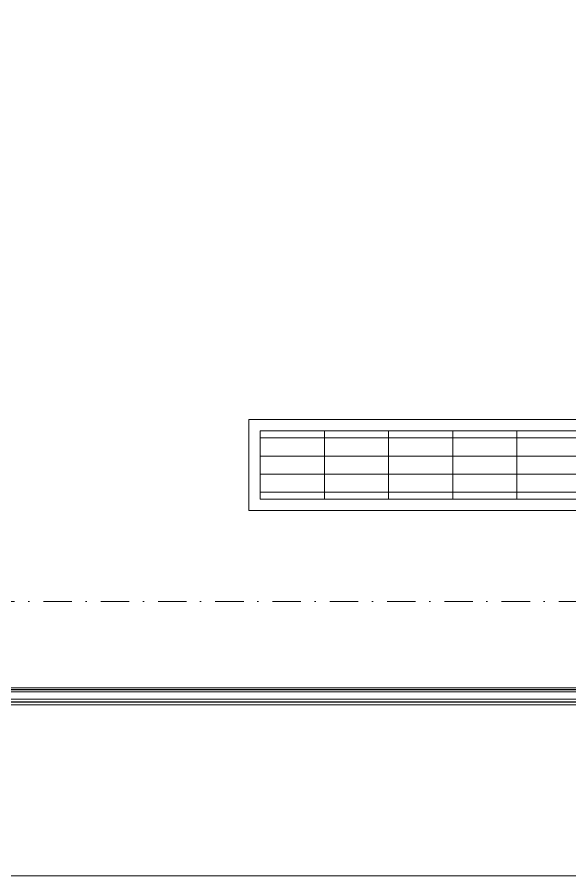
# Model space of a CAD drawing. Extents: x -1299 to 23780, y -3010 to 8106.
# Drawn here: x 9316.5 to 9438.1, y 284.7 to 473.5 of the extents above; entities that cross this region are included whole.
import ezdxf

# ---------------------------------------------------------------- set-up
doc = ezdxf.new("R2010")
doc.units = 0
doc.header["$LTSCALE"] = 25
doc.header["$MEASUREMENT"] = 0
doc.linetypes.add('DASHDOT2', pattern=[0.5, 0.25, -0.125, 0, -0.125])
doc.layers.get('0').update_dxf_attribs({"color": 9, "lineweight": 9})
for name, color, linetype, lineweight in [('06D', 9, 'Continuous', 9), ('10', 9, 'Continuous', 9), ('15', 9, 'Continuous', 9), ('24', 9, 'DASHDOT2', 9), ('32', 9, 'Continuous', 9)]:
    doc.layers.add(name, color=color, linetype=linetype, lineweight=lineweight)

# ---------------------------------------------------------------- blocks, each defined once
blk = doc.blocks.new('p-konvektor_audi')
for p, q in [((250, 89.48), (0, 89.47)), ((250, 89.47), (0, 89.48)), ((0, 89.48), (0, 69.47)), ((16.61, 71.95), (16.6, 86.99)), ((30.73, 71.95), (30.72, 86.99)), ((44.85, 71.95), (44.84, 86.99)), ((58.96, 71.95), (58.96, 86.99)), ((199.29, 85.44), (2.49, 85.42)), ((196.99, 81.46), (2.49, 81.45)), ((194.68, 77.48), (2.49, 77.47)), ((192.38, 73.51), (2.49, 73.49)), ((0, 69.47), (250, 69.47))]:
    blk.add_line(p, q)
for points in [[(250, 89.47), (0, 89.47), (0, 69.47), (250, 69.47)], [(247.51, 86.99), (247.51, 71.95), (2.49, 71.95), (2.49, 86.99)]]:
    blk.add_lwpolyline(points, close=True)
blk = doc.blocks.new('*U433')
at = {"layer": '15'}
for p, q in [((-1.47, -18.95), (-170.63, -18.95)), ((-1.47, -19.35), (-170.63, -19.35)), ((-1.47, -19.42), (-170.63, -19.42)), ((-1.47, -19.82), (-170.63, -19.82)), ((1.47, -18.95), (62.7, -18.95)), ((1.47, -19.35), (62.7, -19.35)), ((1.47, -19.42), (62.7, -19.42)), ((1.47, -19.82), (62.7, -19.82)), ((-1.47, -21.42), (-170.63, -21.42)), ((-1.47, -22.02), (-170.63, -22.02)), ((-1.47, -22.1), (-170.63, -22.1)), ((1.47, -21.42), (62.7, -21.42)), ((1.47, -22.02), (62.7, -22.02)), ((1.47, -22.1), (62.7, -22.1)), ((-1.47, -22.7), (-170.63, -22.7)), ((1.47, -22.7), (62.7, -22.7))]:
    blk.add_line(p, q, dxfattribs=at)

msp = doc.modelspace()

# ---------------------------------------------------------------- linework, layer by layer
at = {"layer": '06D'}
msp.add_lwpolyline([(7067.2, 861.68), (7067.2, 284.7), (9765.58, 284.7)], dxfattribs=at)
at = {"layer": '24'}
msp.add_lwpolyline([(6827.5, 345), (11027.5, 345)], dxfattribs=at)

# ---------------------------------------------------------------- block references
at = {"layer": '10'}
for p in [(9267.5, 345), (9500.83, 345)]:
    msp.add_blockref('*U433', p, dxfattribs=at)
at = {"layer": '32', "xscale": -1, "rotation": 180}
msp.add_blockref('p-konvektor_audi', (9367.5, 454.48), dxfattribs=at)

doc.saveas('drawing.dxf')
